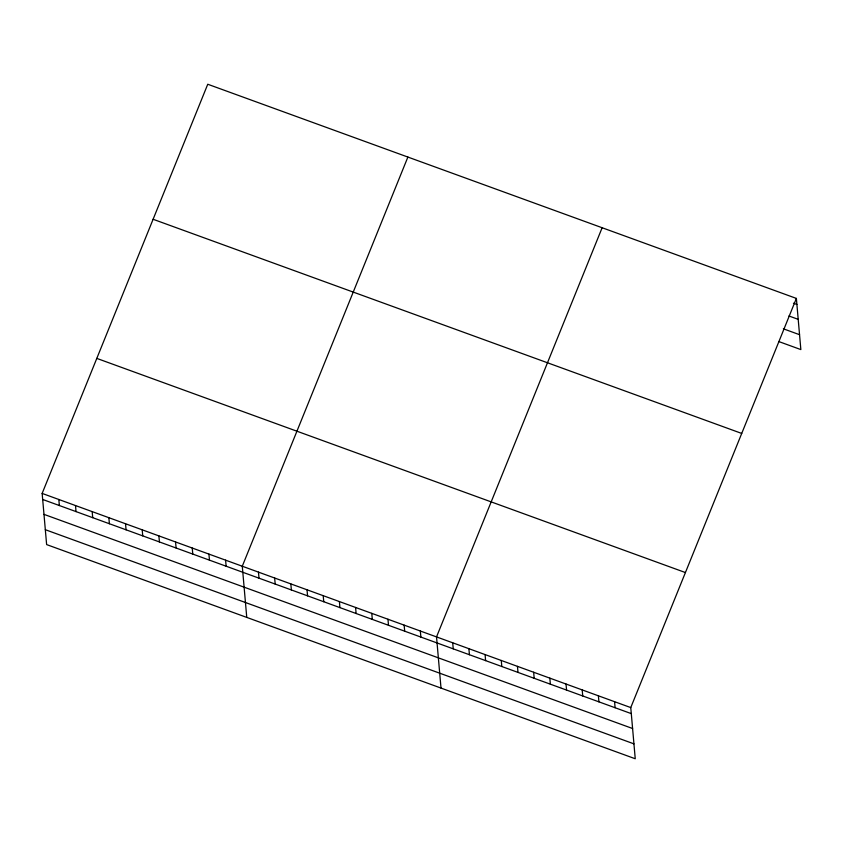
<?xml version="1.0" encoding="UTF-8"?>
<svg xmlns="http://www.w3.org/2000/svg" width="843" height="843" viewBox="0 0 843 843"><rect width="100%" height="100%" fill="white"/><g stroke="black" fill="none" stroke-linecap="round" stroke-linejoin="round"><path stroke-width="1.26" d="M796.372 298.411L630.764 707.583L635.243 758.753L46.628 544.589L42.15 493.418L207.757 84.247L796.372 298.411L800.85 349.582L778.879 341.584M407.886 157.061L242.278 566.233L246.757 617.403M602.134 227.736L436.526 636.908L441.005 688.078M793.432 303.195L796.898 304.46M788.953 315.988L798.205 319.349M783.358 328.802L799.543 334.692M153.11 219.275L741.724 433.439M96.797 358.391L685.422 572.555M42.15 493.418L630.764 707.583M42.677 499.467L631.302 713.631M43.984 514.356L632.598 728.521M45.322 529.699L633.947 743.863M614.579 701.692L615.105 707.741M598.393 695.802L598.92 701.861M582.207 689.911L582.734 695.97M566.022 684.031L566.549 690.08M549.836 678.141L550.363 684.189M533.651 672.25L534.177 678.299M517.454 666.36L517.992 672.408M501.269 660.469L501.806 666.518M485.083 654.579L485.61 660.627M468.898 648.688L469.425 654.737M452.712 642.798L453.239 648.847M420.341 631.017L420.868 637.066M404.145 625.127L404.682 631.186M387.959 619.236L388.497 625.295M371.774 613.356L372.3 619.405M355.588 607.466L356.115 613.514M339.402 601.575L339.929 607.624M323.217 595.685L323.744 601.733M307.031 589.794L307.558 595.843M290.846 583.904L291.372 589.952M274.649 578.013L275.187 584.062M258.464 572.123L259.001 578.172M225.597 560.163L226.135 566.222M208.927 554.104L209.454 560.152M192.246 548.034L192.773 554.083M175.565 541.965L176.103 548.013M158.895 535.895L159.422 541.944M142.214 529.826L142.741 535.874M125.533 523.756L126.071 529.815M108.863 517.686L109.39 523.745M92.182 511.627L92.709 517.676M75.501 505.558L76.039 511.606M58.831 499.488L59.358 505.537"/></g></svg>
